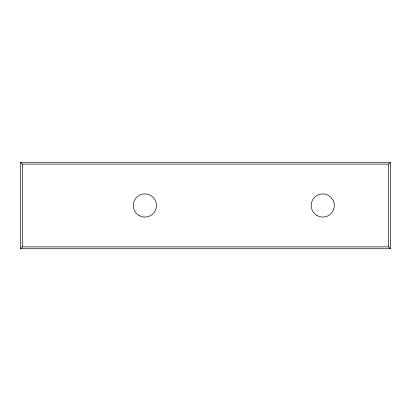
<?xml version="1.0" encoding="UTF-8"?>
<svg xmlns="http://www.w3.org/2000/svg" width="411" height="411" viewBox="0 0 411 411"><rect width="100%" height="100%" fill="white"/><g stroke="black" fill="none" stroke-linecap="round" stroke-linejoin="round"><path stroke-width="0.62" d="M20.55 248.727L22.389 246.888L388.611 246.888L390.45 248.727L390.45 162.273L20.55 162.273L20.55 248.727L390.45 248.727M20.55 162.273L22.389 164.112L388.611 164.112L390.45 162.273M388.611 164.112L388.611 246.888M22.389 164.112L22.389 246.888M316.968 215.534A11.59 11.59 0 0 0 334.349 205.5A11.59 11.59 0 0 0 316.968 195.466A11.59 11.59 0 0 0 316.968 215.534M139.098 215.534A11.59 11.59 0 0 0 156.478 205.5A11.59 11.59 0 0 0 139.098 195.466A11.59 11.59 0 0 0 139.098 215.534"/></g></svg>
